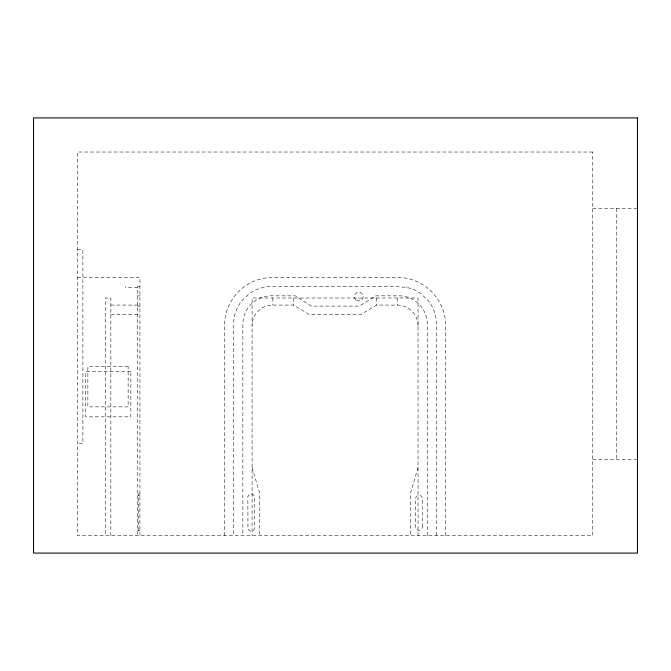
<?xml version="1.0" encoding="UTF-8"?>
<svg xmlns="http://www.w3.org/2000/svg" width="671" height="671" viewBox="0 0 671 671"><rect width="100%" height="100%" fill="white"/><g stroke="black" fill="none" stroke-linecap="round" stroke-linejoin="round"><path stroke-width="0.5" stroke-dasharray="3.35 2.52" d="M418.041 467.477L410.66 492.573L410.66 535.567M418.041 325.821A20.742 20.742 0 0 0 397.291 305.079L376.548 305.079L360.872 314.498L309.247 314.498L293.571 305.079L272.829 305.079A20.742 20.742 0 0 0 252.078 325.821M592.753 208.522L637.45 208.522M77.366 249.738L82.894 249.738L82.894 443.355L77.366 443.355M77.366 277.417L139.929 277.417L139.929 535.567M139.929 286.634L137.605 286.634L137.605 535.567M137.605 287.381L125.385 287.381L125.385 286.634M137.605 295.852L139.929 295.852M110.849 305.079L139.929 305.079M137.605 306.093L139.929 306.093M110.849 314.498L139.929 314.498M592.753 459.3L637.45 459.3M139.929 493.982L138.26 493.982L138.26 531.247L139.929 531.247M138.26 495.265L139.929 495.265M138.26 530.392L139.929 530.392M436.477 535.567L436.477 324.168A37.568 37.568 0 0 0 428.299 300.767L421.027 293.797A37.568 37.568 0 0 0 407.322 287.557L397.291 286.634L272.829 286.634A37.568 37.568 0 0 0 249.092 293.797L241.82 300.767A37.568 37.568 0 0 0 233.642 324.168L233.642 535.567M252.078 467.477L259.459 492.573L259.459 535.567M616.246 208.522L616.246 459.3M445.695 535.567L445.695 325.821A48.404 48.404 0 0 0 397.291 277.417L272.829 277.417A48.404 48.404 0 0 0 224.424 325.821L224.424 535.567M427.259 535.567L427.259 324.168A28.358 28.358 0 0 0 397.291 295.852L375.919 295.852L359.371 306.093L311.168 306.093L295.45 295.852L272.829 295.852A28.358 28.358 0 0 0 242.86 324.168L242.86 535.567M418.041 535.567L418.041 297.999L252.078 297.999L252.078 535.567M406.249 286.634L406.249 287.381M397.291 297.999L397.291 305.079M376.548 297.999L376.548 305.079M293.571 297.999L293.571 305.079M272.829 297.999L272.829 305.079M110.849 535.567L110.849 297.999L105.272 297.999L105.272 535.567M592.753 152.023L77.366 152.023L77.366 535.567L592.753 535.567L592.753 152.023M128.127 366.609L87.859 366.609L87.859 406.878L128.127 406.878L128.127 366.609M130.845 371.692L85.712 371.692L85.712 416.834L130.845 416.834L130.845 371.692M247.951 527.062L247.842 497.295A3.321 3.321 0 0 1 251.155 493.982A3.321 3.321 0 0 1 254.477 497.295L254.477 527.926A3.321 3.321 0 0 1 250.728 531.214A3.321 3.321 0 0 1 247.951 527.062M422.277 527.07L422.277 498.587A3.321 3.321 0 0 0 418.964 495.265A3.321 3.321 0 0 0 415.643 498.587L415.643 527.07A3.321 3.321 0 0 0 418.964 530.392A3.321 3.321 0 0 0 422.277 527.07M356.553 300.415A4.395 4.395 0 0 0 363.154 296.607A4.395 4.395 0 0 0 356.553 292.799A4.395 4.395 0 0 0 356.553 300.415"/><path stroke-width="1.01" d="M637.45 117.911L33.55 117.911L33.55 553.089L637.45 553.089L637.45 117.911"/></g></svg>
